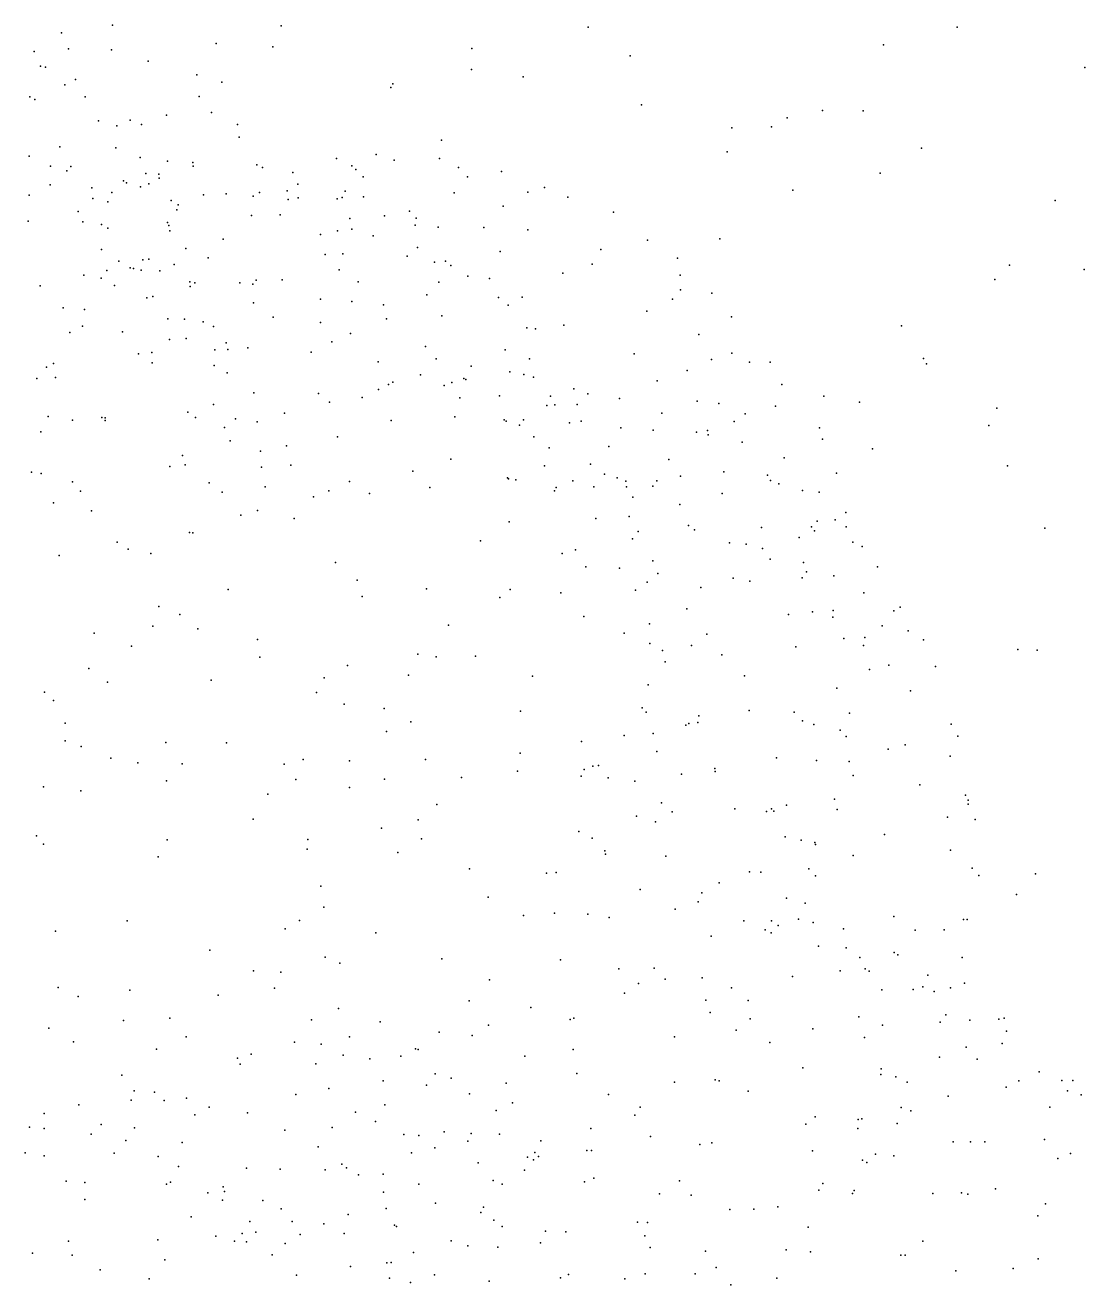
# Model space of a CAD drawing. Header units: metres. Extents: x -23.9 to 23.9, y -28.5 to 28.5.
# Drawn here: x 10.46 to 11.953, y 0.013 to 1.788 of the extents above; entities that cross this region are included whole.
import ezdxf

# ---------------------------------------------------------------- set-up
doc = ezdxf.new("R2010")
doc.units = ezdxf.units.M

msp = doc.modelspace()

# ---------------------------------------------------------------- linework, layer by layer
for p in [(10.5108, 1.7772, 9.7898), (10.5826, 1.7879, 3.0053), (10.8204, 1.7871, 18.7121), (11.2527, 1.7852, 9.3232), (11.7729, 1.7853, 8.5953), (10.7287, 1.7621, 22.3413), (10.8086, 1.7574, 9.0817), (11.6688, 1.7602, 9.3136), (10.4722, 1.7509, 23.2867), (10.5208, 1.7545, 21.8075), (10.5814, 1.753, 22.7253), (11.089, 1.7549, 10.4112), (11.3119, 1.7446, 6.0983), (10.4814, 1.73, 22.8319), (10.488, 1.7289, 17.3173), (10.6328, 1.7373, 21.9483), (11.0883, 1.7256, -8.5584), (11.9525, 1.7285, 10.4818), (10.5155, 1.7039, 23.209), (10.5304, 1.7113, 23.3856), (10.7016, 1.7179, -16.4377), (10.7365, 1.7077, 22.2767), (10.9775, 1.7053, -0.9024), (11.1614, 1.7153, -16.6131), (10.4661, 1.6869, 23.6524), (10.5441, 1.687, 22.7822), (10.7046, 1.6874, 16.911), (10.9749, 1.7001, 12.9708), (10.4731, 1.6833, 23.0847), (11.3281, 1.6759, -13.2324), (10.563, 1.653, 23.5166), (10.6076, 1.6539, 21.8784), (10.6588, 1.6613, 22.6272), (10.7223, 1.6648, 22.1147), (11.5333, 1.6575, 0.1438), (11.5829, 1.6676, 6.5887), (11.6401, 1.6672, -16.3953), (10.5888, 1.6459, 23.3601), (10.6235, 1.6481, 13.1899), (10.7585, 1.6478, 22.3735), (11.4552, 1.6432, -17.1455), (11.5109, 1.6445, 14.8645), (10.5082, 1.6165, 22.832), (10.5875, 1.6152, 23.2114), (10.7613, 1.6301, 17.9957), (11.046, 1.6257, 16.1071), (10.465, 1.6033, 21.3735), (10.6218, 1.6015, 21.5759), (10.8983, 1.6, 22.2582), (10.9541, 1.6059, 22.3286), (10.9794, 1.5975, 22.2149), (11.0433, 1.6, 22.3015), (11.4485, 1.6095, 4.1011), (11.7226, 1.6145, -1.3938), (10.4951, 1.5894, 21.5388), (10.5185, 1.5825, 21.4412), (10.5239, 1.589, 21.6888), (10.6603, 1.5965, 21.4305), (10.6958, 1.5946, 21.6303), (10.6962, 1.5893, 22.5466), (10.7859, 1.5911, 21.5079), (10.7938, 1.5874, 21.5967), (10.8365, 1.5804, 22.4609), (10.9197, 1.5899, 22.1561), (10.9253, 1.5846, 17.2926), (11.0703, 1.5875, 22.2182), (11.1307, 1.5819, 22.3367), (11.664, 1.5796, 3.7828), (10.4947, 1.5632, -4.1967), (10.5979, 1.5687, 22.696), (10.6022, 1.5659, 23.5715), (10.6297, 1.5788, 23.3194), (10.6339, 1.5644, 23.4541), (10.6478, 1.578, 21.7444), (10.6484, 1.5724, 21.8554), (10.8435, 1.5638, 21.6792), (10.936, 1.5741, 22.5001), (11.0827, 1.5742, 22.4654), (10.4654, 1.5482, 22.9257), (10.5535, 1.5586, 21.3261), (10.5819, 1.5524, 18.6404), (10.622, 1.5602, 4.5548), (10.7106, 1.5491, 22.054), (10.7429, 1.5501, 21.2968), (10.7808, 1.5472, 22.5788), (10.7899, 1.5521, 21.7665), (10.8289, 1.5544, 22.0766), (10.844, 1.5446, 21.3393), (10.9061, 1.5452, 21.4323), (10.9105, 1.5539, 22.0509), (10.9364, 1.546, 21.552), (11.0639, 1.5515, -2.7656), (11.1679, 1.5527, 22.4606), (11.1913, 1.5594, 22.2551), (11.2243, 1.5458, 22.3641), (11.5411, 1.5553, -8.4736), (10.555, 1.5439, 23.0339), (10.5759, 1.5391, 23.6765), (10.6653, 1.5409, -2.0973), (10.6733, 1.5276, 21.9656), (10.675, 1.5348, 14.9312), (10.8301, 1.5424, 10.1255), (10.8991, 1.5431, 22.5765), (11.1331, 1.5331, 22.0528), (11.9106, 1.5411, 6.5177), (10.4637, 1.5117, 21.2218), (10.5342, 1.5253, 22.789), (10.5407, 1.5107, 23.7483), (10.6602, 1.5099, 21.1905), (10.7783, 1.5199, 21.9947), (10.8188, 1.5208, 21.2479), (10.9172, 1.5154, 2.9612), (10.966, 1.5195, 21.6711), (11.0009, 1.5258, 0.2302), (11.0106, 1.5158, 21.9627), (11.2883, 1.5246, 22.3078), (10.5669, 1.5071, 21.2042), (10.576, 1.5017, -3.7458), (10.6621, 1.5055, 23.2311), (10.6633, 1.4984, 23.5149), (10.8755, 1.4928, 21.9015), (10.8994, 1.498, 22.6569), (10.9198, 1.5007, -17.2269), (10.9497, 1.4911, 21.7748), (11.009, 1.5063, 21.5261), (11.0413, 1.5033, 22.645), (11.1056, 1.503, -8.999), (11.1677, 1.4998, 22.601), (10.6859, 1.4734, 23.3332), (10.7385, 1.4863, 0.8706), (11.0121, 1.4746, 21.3647), (11.3362, 1.4848, 22.2484), (11.4383, 1.487, 10.4392), (10.567, 1.472, 8.9232), (10.5915, 1.4555, 12.8016), (10.6254, 1.4573, 23.0801), (10.6339, 1.4584, 23.6325), (10.7174, 1.4601, 21.1309), (10.8822, 1.4648, 21.1998), (10.9071, 1.4659, -14.4968), (10.9979, 1.4624, 16.8608), (11.0516, 1.4554, 21.7866), (11.1288, 1.4691, 22.6697), (11.2706, 1.472, 22.0409), (11.3785, 1.4598, 22.3242), (10.5746, 1.4422, -1.1788), (10.6073, 1.446, 20.2207), (10.6122, 1.4452, 21.1059), (10.6231, 1.4426, 22.7276), (10.6494, 1.4416, 20.0397), (10.6694, 1.4508, 20.1279), (10.9021, 1.4434, 22.7355), (11.0365, 1.454, 21.8707), (11.0592, 1.4492, 18.0341), (11.217, 1.4386, 21.9417), (11.2584, 1.4513, 22.6191), (11.8465, 1.4499, 6.0626), (11.9518, 1.4437, -16.7591), (10.4809, 1.4206, -20.2493), (10.5421, 1.4357, 20.0958), (10.5665, 1.4317, 20.3052), (10.5853, 1.4211, 19.9874), (10.6915, 1.4264, 20.3499), (10.6922, 1.4198, 23.2271), (10.6984, 1.4247, 23.4409), (10.762, 1.4247, -19.8609), (10.7802, 1.4231, 20.0106), (10.785, 1.4287, 20.2913), (10.8218, 1.429, 21.1134), (10.9287, 1.4263, 8.8691), (11.0422, 1.4259, 15.0396), (11.0834, 1.4343, 21.7044), (11.1138, 1.431, 21.5685), (11.3824, 1.4357, 22.1435), (11.8259, 1.4295, 15.5765), (10.6308, 1.4039, 22.8642), (10.6392, 1.4055, 20.4155), (11.0254, 1.408, 21.2324), (11.1263, 1.4044, 22.7615), (11.1599, 1.4046, 21.861), (11.3831, 1.4151, 22.5072), (11.4268, 1.4102, 22.4125), (10.5129, 1.3897, 20.4176), (10.5433, 1.3873, 23.8192), (10.7814, 1.3966, 20.4045), (10.8758, 1.4019, 20.0467), (10.9198, 1.3987, 20.1515), (10.9645, 1.3938, 21.1522), (11.1403, 1.3933, 21.4367), (11.3355, 1.3852, 21.968), (11.3716, 1.4017, 22.0463), (10.6608, 1.3744, 22.9887), (10.6839, 1.3735, 20.4917), (10.7103, 1.3701, 23.5037), (10.8089, 1.3763, 19.8891), (10.8758, 1.3689, 20.4051), (10.9687, 1.3743, 20.2331), (11.0468, 1.3783, 22.8034), (11.4549, 1.3771, 22.1562), (10.5227, 1.3548, 21.0266), (10.5405, 1.3637, -16.8509), (10.5965, 1.3558, 19.8292), (10.725, 1.3634, 22.8851), (10.9179, 1.3533, 21.0763), (11.1665, 1.3617, 21.7045), (11.1785, 1.3601, 21.5895), (11.2185, 1.3651, 22.7584), (11.4085, 1.3522, 22.5968), (11.6942, 1.3643, 8.6885), (10.663, 1.3452, 23.6553), (10.6866, 1.3464, 23.1238), (10.7428, 1.3403, 21.0096), (10.7453, 1.3312, 19.8001), (10.7732, 1.3335, 20.5315), (10.8915, 1.3418, 19.8849), (11.0235, 1.3351, 20.0948), (10.6192, 1.325, 23.7309), (10.6379, 1.3267, 20.5619), (10.727, 1.3307, 23.2234), (10.8623, 1.327, 22.8651), (10.9567, 1.3137, 20.4591), (11.0386, 1.3179, 20.2915), (11.1358, 1.3303, 22.8203), (11.1702, 1.318, 3.1667), (11.3178, 1.325, 4.4134), (11.4266, 1.3169, -14.435), (11.4551, 1.3256, 22.063), (11.725, 1.3182, 14.5149), (10.4894, 1.3059, 20.5553), (10.4994, 1.3113, 19.7873), (10.6386, 1.3124, 20.9799), (10.7258, 1.3084, 23.4293), (10.7442, 1.2981, 23.0854), (11.0881, 1.3074, 21.1642), (11.1425, 1.2996, 21.2307), (11.1623, 1.2956, 20.8117), (11.3921, 1.3016, 22.6676), (11.48, 1.3129, 22.5048), (11.5092, 1.3131, 22.3962), (11.7296, 1.3109, 10.0409), (10.476, 1.2901, 20.9954), (10.5025, 1.2913, 23.88), (10.9714, 1.2818, 20.5833), (10.9775, 1.2849, 17.633), (11.0167, 1.2955, 21.0705), (11.0498, 1.2801, 19.9558), (11.0605, 1.2844, 20.3992), (11.0774, 1.2901, 20.8756), (11.0806, 1.2889, 20.5872), (11.1758, 1.2919, 20.7269), (11.3502, 1.2868, -6.69), (11.5256, 1.2815, 22.1683), (10.7816, 1.2699, 19.72), (10.8727, 1.2692, 20.6611), (10.9344, 1.2632, 19.7925), (10.9575, 1.2748, 20.6675), (11.0722, 1.2628, 20.9945), (11.1277, 1.2659, 20.1497), (11.1996, 1.2651, 20.971), (11.2324, 1.2755, 21.6247), (11.2525, 1.2683, 21.7483), (11.297, 1.2618, 20.9076), (11.585, 1.2653, -3.6117), (10.6888, 1.2429, 20.9063), (10.7251, 1.2535, 20.7049), (10.8883, 1.2569, 20.828), (11.1947, 1.252, 20.5519), (11.2058, 1.2528, 21.1405), (11.2371, 1.2534, 22.8324), (11.4062, 1.258, 21.906), (11.4368, 1.2547, 3.7588), (11.5169, 1.2513, 22.0831), (11.635, 1.257, 15.3239), (11.8284, 1.2485, -12.4228), (10.4921, 1.2365, 20.6469), (10.5263, 1.2312, -9.253), (10.5677, 1.2353, 20.9364), (10.5723, 1.231, 23.8176), (10.5724, 1.2346, 19.6766), (10.6995, 1.2352, 23.5892), (10.756, 1.2332, -12.2759), (10.7863, 1.229, 20.8564), (10.825, 1.2414, 23.0703), (10.9754, 1.231, -4.3577), (11.0648, 1.2363, 19.8814), (11.1343, 1.2319, 20), (11.1372, 1.2298, 20.3633), (11.1616, 1.2317, 22.8788), (11.2266, 1.2277, 21.3164), (11.2428, 1.23, 21.0539), (11.3565, 1.2415, 20.6586), (11.4585, 1.2295, 22.6581), (11.4742, 1.2405, 21.9775), (10.4818, 1.2152, -0.296), (10.7402, 1.2209, 19.6631), (10.8994, 1.208, 23.0147), (11.156, 1.2243, 20.2816), (11.1763, 1.2081, 20.1068), (11.2986, 1.2206, 10.0049), (11.3445, 1.2172, 20.558), (11.4052, 1.2145, 22.7403), (11.4211, 1.217, 20.9042), (11.422, 1.2108, -4.9087), (11.5789, 1.2207, 14.8213), (11.8171, 1.2237, -5.6474), (10.7483, 1.2022, 23.3585), (10.8279, 1.1953, 23.1548), (11.1977, 1.1926, 20.1888), (11.2817, 1.1942, 20.4538), (11.4696, 1.2006, 20.7747), (11.5831, 1.2045, 22.3651), (11.6535, 1.1912, -1.9818), (10.6814, 1.1817, -2.9542), (10.7911, 1.1879, 23.2301), (11.0594, 1.1763, 19.803), (11.3664, 1.1762, 21.0792), (11.5288, 1.1785, 22.5875), (10.4687, 1.1583, 20.698), (10.4823, 1.1561, 16.2378), (10.6632, 1.1661, 19.6126), (10.6852, 1.1687, 20.8031), (10.7926, 1.1651, 3.3054), (10.834, 1.168, 16.4951), (11.0057, 1.1594, 19.7324), (11.1914, 1.167, -12.5407), (11.256, 1.1695, 21.1684), (11.2756, 1.1555, 3.4756), (11.4438, 1.1587, 21.8776), (11.5054, 1.1537, 20.9325), (11.6026, 1.1567, 22.2599), (11.8436, 1.1672, -1.0536), (10.5261, 1.1446, 19.6154), (10.7188, 1.1429, 23.5162), (10.7978, 1.1377, 19.6123), (10.9164, 1.145, 19.6644), (11.0298, 1.1367, 22.9571), (11.1393, 1.15, 22.9234), (11.1404, 1.1488, 19.8671), (11.1509, 1.1472, 16.9095), (11.2076, 1.1365, 20.0042), (11.2314, 1.146, 20.3011), (11.2608, 1.1377, 22.8807), (11.2936, 1.1503, 21.661), (11.3058, 1.1454, 21.5542), (11.3067, 1.1374, 21.3381), (11.3438, 1.1384, 21.1594), (11.3495, 1.1459, 21.7596), (11.3829, 1.1527, 20.4536), (11.5097, 1.1462, 20.6152), (11.5215, 1.1419, 21.976), (10.5374, 1.1314, 23.8437), (10.7371, 1.1299, 6.3494), (10.8659, 1.1233, 23.1881), (10.8875, 1.1318, 10.1915), (10.9445, 1.1281, 23.0268), (11.2054, 1.1317, 18.5395), (11.3157, 1.1229, 15.2821), (11.4418, 1.1282, 22.7461), (11.5546, 1.1321, 20.7119), (11.5782, 1.1299, 22.091), (10.4994, 1.115, 6.6263), (10.553, 1.1039, 20.798), (10.7871, 1.1043, 23.3178), (11.3818, 1.1124, 22.8072), (11.6157, 1.1015, 22.3979), (10.7636, 1.0975, 23.4038), (10.8385, 1.093, -1.0302), (11.1417, 1.0881, 19.8077), (11.2636, 1.0928, 20.1539), (11.3105, 1.0956, 18.0701), (11.3943, 1.0829, 21.1975), (11.5755, 1.0892, -11.9084), (11.6007, 1.091, 20.8435), (10.6913, 1.0731, 19.5535), (10.6957, 1.0727, 23.5578), (11.3234, 1.0746, 21.4676), (11.4025, 1.077, 21.7895), (11.4971, 1.0802, 21.9052), (11.5502, 1.0663, 20.4981), (11.5676, 1.0812, 22.5899), (11.5716, 1.0755, 21.0021), (11.6165, 1.0811, 20.7558), (11.8963, 1.0792, -14.4618), (10.5892, 1.0596, 19.5508), (10.6047, 1.0496, 23.7327), (11.1009, 1.0613, 22.9709), (11.2348, 1.0486, 19.9322), (11.3152, 1.0643, 20.2326), (11.4517, 1.0586, 9.7099), (11.4752, 1.0568, 20.4037), (11.4982, 1.0505, 21.1381), (11.6258, 1.0596, 22.1776), (11.639, 1.0533, 22.3169), (10.5073, 1.0409, 19.554), (10.6368, 1.0435, -7.5867), (10.8968, 1.0308, 19.5854), (11.2163, 1.0434, 16.3293), (11.344, 1.0333, 9.127), (11.5094, 1.0358, 22.6952), (11.5561, 1.0309, 21.9739), (11.2493, 1.0249, -0.0504), (11.2969, 1.0231, 22.8922), (11.351, 1.0152, 21.3145), (11.5605, 1.0179, 15.9725), (11.5989, 1.0121, 21.0527), (11.6602, 1.0249, 20.8046), (10.9273, 1.0059, 8.8704), (11.0248, 0.994, 23.0295), (11.3359, 1.0031, 21.6191), (11.4115, 0.9958, 20.2891), (11.4573, 1.009, 21.2205), (11.4804, 1.0044, 21.86), (11.5545, 1.0091, -4.4191), (10.7457, 0.9929, 19.5297), (10.9345, 0.983, 23.2041), (11.1284, 0.9817, -12.0346), (11.1427, 0.993, 19.7428), (11.2142, 0.9882, 19.84), (11.3194, 0.9917, 20.1763), (11.6413, 0.9882, 22.2414), (10.6477, 0.9688, 19.5119), (11.3918, 0.9654, 22.8345), (11.569, 0.9612, 21.1566), (11.598, 0.9632, 22.0476), (11.6833, 0.9629, 20.9357), (11.6923, 0.9681, 20.7019), (10.6396, 0.9413, -8.1352), (10.6775, 0.9577, 8.5995), (11.0562, 0.9424, -6.9544), (11.2466, 0.9546, 22.9286), (11.3391, 0.9445, 21.6873), (11.5349, 0.9576, 21.9283), (11.5977, 0.954, 20.4338), (11.6669, 0.9415, 20.5463), (10.5569, 0.9311, 19.5091), (10.703, 0.9374, -1.9419), (11.3034, 0.9314, 19.9967), (11.4201, 0.9298, 21.3097), (11.6131, 0.9238, 22.5253), (11.6424, 0.9252, 22.4142), (11.7038, 0.9346, 20.6248), (10.6094, 0.9131, 23.628), (10.7871, 0.9224, 19.5097), (11.3396, 0.9167, 20.1199), (11.3575, 0.9068, 21.3863), (11.3984, 0.9137, 21.7571), (11.5455, 0.9122, 21.2286), (11.6409, 0.914, 22.1637), (11.725, 0.9218, 20.848), (11.8583, 0.9085, 15.8266), (11.8855, 0.9074, -0.5645), (10.79, 0.8973, 23.426), (11.013, 0.9017, 23.0812), (11.0388, 0.8982, 19.616), (11.0939, 0.8988, 22.9958), (11.3612, 0.8908, 21.4722), (11.441, 0.901, 20.2467), (10.5493, 0.8816, 23.698), (10.9135, 0.8856, 23.2851), (10.9997, 0.8723, 4.6668), (11.1743, 0.8707, 6.6514), (11.4731, 0.871, 22.7622), (11.649, 0.8801, 22.2696), (11.6763, 0.886, -3.347), (11.7422, 0.8844, 20.7273), (10.5757, 0.8624, -17.0284), (10.7214, 0.8649, 23.4788), (10.8809, 0.8686, 19.5295), (11.3373, 0.8586, 21.6731), (11.6031, 0.8536, 21.1935), (10.4869, 0.8481, 14.5258), (10.4995, 0.8365, 7.0221), (10.8702, 0.8476, 23.3549), (11.7069, 0.8502, 21.0259), (10.909, 0.8315, 0.8824), (10.9655, 0.8253, 23.2215), (11.1573, 0.8214, 22.9578), (11.3288, 0.8259, 20.024), (11.3345, 0.8202, 4.3992), (11.4795, 0.8223, 21.8586), (11.5432, 0.8199, 21.9502), (11.6208, 0.8185, 20.3676), (10.5161, 0.8045, 23.662), (11.0027, 0.8065, 23.1319), (11.3906, 0.8015, 21.7644), (11.3948, 0.804, -1.3238), (11.4074, 0.8056, 21.3777), (11.4085, 0.8147, 22.8159), (11.5549, 0.8076, 21.2698), (11.5705, 0.8024, 22.6096), (11.764, 0.8031, 20.8909), (10.9688, 0.7926, 10.0333), (11.3034, 0.7872, 19.9368), (11.3443, 0.79, 21.5281), (11.6078, 0.7945, 22.0985), (11.6161, 0.7855, 22.4784), (11.7736, 0.7861, 20.6988), (10.5157, 0.7798, -12.0186), (10.5386, 0.7715, 19.2344), (10.6578, 0.7774, 23.533), (10.7432, 0.7766, 23.4763), (11.2434, 0.7788, 19.81), (11.3496, 0.7646, -6.3452), (11.6753, 0.7677, 20.4153), (11.6996, 0.7739, 21.1049), (10.5804, 0.7553, 23.5849), (10.6185, 0.7484, 8.2383), (10.6807, 0.7471, -4.0577), (10.8247, 0.7467, 19.4989), (10.8513, 0.7535, -1.4295), (10.9163, 0.7516, 23.305), (11.0236, 0.7533, 19.5866), (11.157, 0.7621, 19.692), (11.5179, 0.7556, 22.6735), (11.5744, 0.7517, 20.2825), (11.6205, 0.7506, 21.2277), (11.7627, 0.7581, 20.9645), (11.0744, 0.7278, 22.9994), (11.1534, 0.7371, 22.9432), (11.2427, 0.7298, 18.5064), (11.2472, 0.7393, 6.2571), (11.2594, 0.7439, 22.9037), (11.2673, 0.7447, 3.457), (11.3843, 0.7328, 21.4263), (11.4314, 0.7408, 20.1794), (11.4317, 0.7363, 22.7763), (11.626, 0.7307, 22.2784), (10.4855, 0.7148, 23.6233), (10.6585, 0.7231, 19.479), (10.8408, 0.7251, 23.3955), (10.9167, 0.7139, 19.535), (10.9657, 0.7255, 23.2271), (11.2808, 0.7274, 19.8754), (11.3184, 0.7229, 21.6068), (11.7201, 0.7178, 20.4667), (10.5382, 0.7092, 19.4935), (10.8014, 0.7046, 5.8416), (11.5998, 0.6976, 22.1542), (11.7842, 0.7032, 20.9012), (11.788, 0.6959, 20.6828), (11.0396, 0.6899, 16.9217), (11.3561, 0.6921, 22.8161), (11.371, 0.6796, 20.0995), (11.4596, 0.684, 21.8899), (11.504, 0.6802, 21.3373), (11.5111, 0.6837, 20.2267), (11.5144, 0.6804, 22.6346), (11.5322, 0.6892, 21.9888), (11.6036, 0.6827, 22.3734), (11.7882, 0.6903, 11.538), (10.7808, 0.6691, 19.499), (11.0133, 0.6683, 23.0813), (11.3209, 0.6736, 20.0069), (11.3475, 0.6657, 21.4711), (11.759, 0.6723, 20.5549), (11.7981, 0.6686, -6.0239), (10.4755, 0.6456, 19.5147), (10.6596, 0.6399, -0.2294), (10.8577, 0.6408, 23.3656), (10.9618, 0.6565, 17.4472), (11.0178, 0.6415, 8.4394), (11.2397, 0.6517, 22.874), (11.2582, 0.6427, 17.9938), (11.5305, 0.6443, -11.7192), (11.5529, 0.6397, 22.5199), (11.6705, 0.6476, 20.3808), (10.4855, 0.6342, 23.5874), (10.8568, 0.6272, 19.5241), (10.9848, 0.6225, 19.5785), (11.2764, 0.6246, 19.898), (11.572, 0.6366, 21.2954), (11.5729, 0.6334, 0.4481), (11.7633, 0.6258, 21.0066), (10.6471, 0.6161, 23.5216), (11.277, 0.62, 21.6343), (11.3623, 0.617, 21.8107), (11.626, 0.6182, 20.3145), (11.0856, 0.5994, 19.6549), (11.1941, 0.5933, -8.4475), (11.2076, 0.5943, 19.7953), (11.4801, 0.5952, -3.004), (11.496, 0.5946, 22.6029), (11.5637, 0.5991, 22.1721), (11.5731, 0.5895, 22.3147), (11.7938, 0.6003, 20.6562), (11.803, 0.5898, 20.7487), (11.883, 0.5921, 0.0348), (10.876, 0.5749, 23.3128), (11.3259, 0.5703, 22.7734), (11.4375, 0.5796, 21.8566), (11.1119, 0.5592, 22.8741), (11.4076, 0.5526, 21.7158), (11.4128, 0.5653, 21.4846), (11.5322, 0.5578, 22.4496), (11.5583, 0.5509, 20.2572), (11.8562, 0.563, 15.114), (10.8804, 0.5451, 9.647), (11.1618, 0.5337, -4.0422), (11.2053, 0.5369, 22.8198), (11.2525, 0.5355, 19.9138), (11.3755, 0.5425, 20.1186), (10.6031, 0.5259, 23.5051), (10.8463, 0.5267, 4.472), (11.2825, 0.5305, -17.3857), (11.4719, 0.526, 21.5896), (11.5112, 0.5262, 21.8039), (11.5205, 0.5195, 22.3471), (11.5489, 0.5282, 22.0873), (11.5697, 0.5238, 21.6684), (11.6127, 0.5149, 21.2656), (11.6835, 0.5322, 20.4073), (11.7817, 0.5281, -3.652), (11.7867, 0.5277, 20.8929), (10.5022, 0.5114, 5.7977), (10.8259, 0.5146, 23.346), (10.9534, 0.5091, 23.1275), (11.4261, 0.5046, 22.6097), (11.5023, 0.5132, 22.1623), (11.5105, 0.5091, 21.4049), (11.7134, 0.513, 21.1041), (11.7543, 0.5135, 20.5523), (10.7196, 0.4849, 23.4209), (11.5774, 0.4901, 21.4949), (11.6163, 0.4881, 21.857), (11.6841, 0.4815, 21.7355), (10.8822, 0.4746, 19.5863), (10.9029, 0.4664, 23.2083), (11.0465, 0.4726, 19.6816), (11.2136, 0.4711, 22.7679), (11.6356, 0.4743, 20.351), (11.6893, 0.4781, 21.6368), (11.7796, 0.4745, 20.6569), (10.7814, 0.4555, -7.6527), (10.8199, 0.4539, 17.0677), (11.2962, 0.4582, 22.6966), (11.3456, 0.4591, 6.5242), (11.4135, 0.4456, 22.5328), (11.5406, 0.4474, 22.0342), (11.608, 0.4558, 21.9558), (11.6429, 0.4582, 11.1167), (11.6487, 0.4551, 21.1841), (11.7312, 0.4496, 21.5517), (10.5062, 0.4322, 19.5802), (10.6072, 0.4282, 23.4552), (10.8108, 0.4312, 23.3063), (11.1136, 0.443, 19.7605), (11.3237, 0.4377, 3.2904), (11.3614, 0.4436, 22.612), (11.4548, 0.4314, 22.3229), (11.6666, 0.4288, 20.4153), (11.7108, 0.4291, 21.9184), (11.7244, 0.4328, 21.047), (11.7404, 0.4266, 20.5625), (11.7634, 0.4315, 21.8038), (11.783, 0.4381, 20.7977), (10.5344, 0.4194, 0.616), (10.7314, 0.4211, 19.5772), (11.0849, 0.4135, 22.7769), (11.304, 0.4241, 20.0948), (11.4185, 0.4143, 22.4535), (11.478, 0.4136, 22.1816), (10.9009, 0.4027, 23.111), (11.1718, 0.4039, -13.7087), (11.4245, 0.3969, 4.0286), (11.6339, 0.3907, 21.2445), (11.7566, 0.3935, 20.6687), (10.493, 0.375, 23.4618), (10.5979, 0.3857, 16.2036), (10.6634, 0.389, 23.4002), (10.8631, 0.3863, 19.6351), (10.9597, 0.3835, 22.749), (11.1124, 0.3792, 19.8228), (11.2273, 0.3869, 20.0375), (11.2328, 0.3889, 22.6527), (11.4812, 0.3878, 20.2453), (11.5694, 0.3738, 22.1127), (11.6677, 0.3789, 21.3366), (11.7488, 0.3834, 20.925), (11.7906, 0.3859, 21.4902), (11.8314, 0.3877, 21.6071), (11.8389, 0.3891, 21.7329), (10.5278, 0.3556, 22.3232), (10.6862, 0.3625, -15.0391), (10.8391, 0.355, -0.613), (10.9164, 0.3628, 22.9021), (11.0429, 0.3692, 22.7103), (11.0892, 0.3643, 19.4437), (11.3742, 0.3626, 22.3151), (11.4612, 0.3722, 22.2615), (11.6421, 0.3617, 21.1623), (11.8421, 0.3704, 21.845), (10.6445, 0.345, 19.621), (10.7779, 0.3381, 23.247), (10.8766, 0.3521, -12.2341), (11.0093, 0.3458, 15.2112), (11.0131, 0.3447, 19.758), (11.2316, 0.3448, 22.5808), (11.5087, 0.3545, 15.6902), (11.7853, 0.3479, 21.9924), (11.8361, 0.3532, 16.0733), (10.7587, 0.3327, 19.6429), (10.7627, 0.3242, 19.6122), (10.869, 0.3247, 23.0429), (10.9075, 0.3369, 19.6904), (10.9453, 0.3317, 17.9623), (10.989, 0.3354, -12.958), (11.1634, 0.3355, 19.9825), (11.7477, 0.334, 20.7871), (11.8009, 0.3313, 7.0563), (10.5959, 0.3086, 22.1178), (11.037, 0.3103, 9.1938), (11.0597, 0.3045, 19.8448), (11.2369, 0.3111, 22.4931), (11.4316, 0.3019, 20.2471), (11.5551, 0.319, 20.3317), (11.665, 0.3093, 20.4887), (11.6656, 0.3176, 22.133), (11.6861, 0.3061, 21.015), (11.8883, 0.3133, 21.8905), (10.6132, 0.2864, 22.3938), (10.6419, 0.2845, 22.4839), (10.8875, 0.2899, 22.8512), (10.964, 0.3006, 8.2345), (11.0252, 0.2946, 18.3894), (11.1372, 0.2975, 22.559), (11.3743, 0.2988, 22.2492), (11.4375, 0.3005, 7.2378), (11.478, 0.286, 22.2194), (11.702, 0.2985, 20.5941), (11.8419, 0.2917, 21.3754), (11.8595, 0.3004, 21.9739), (11.92, 0.3012, 21.5417), (11.928, 0.2865, 3.7886), (11.9356, 0.3009, 21.646), (10.5353, 0.2668, 19.703), (10.6087, 0.2734, 23.3207), (10.6554, 0.2728, 2.54), (10.687, 0.276, 15.1016), (10.841, 0.2812, 22.553), (10.9664, 0.2668, 22.696), (11.0858, 0.2825, 19.925), (11.1461, 0.2694, 20.0614), (11.2815, 0.2815, 22.4195), (11.76, 0.2792, 22.1043), (11.9476, 0.281, 21.7523), (10.4865, 0.2547, 23.3622), (10.6984, 0.2527, 19.7056), (10.7186, 0.2637, 22.2479), (10.7726, 0.2554, 22.4128), (10.9251, 0.2566, 22.7697), (11.123, 0.2586, 22.4753), (11.3187, 0.2524, 0.6078), (11.326, 0.2633, 22.3437), (11.5728, 0.25, -6.4844), (11.6938, 0.263, 20.9098), (11.7074, 0.2583, 20.7935), (11.9031, 0.2637, 21.4411), (10.4658, 0.2354, 3.1319), (10.4864, 0.2335, 19.7628), (10.5665, 0.239, 22.1992), (10.6138, 0.2342, 22.5547), (10.8255, 0.2311, 22.2647), (10.8922, 0.2346, 22.4439), (10.9531, 0.2434, 22.923), (11.2566, 0.2336, -7.704), (11.5593, 0.2397, -14.3966), (11.6328, 0.2333, 21.0252), (11.6331, 0.2463, 6.5232), (11.6384, 0.2472, 21.1105), (11.6881, 0.2403, 22.1873), (10.5524, 0.2256, 22.1111), (10.6016, 0.2167, 23.247), (10.6807, 0.2137, 23.1679), (10.993, 0.2249, 22.3557), (11.0142, 0.2236, 22.9947), (11.0501, 0.2289, 22.9126), (11.0832, 0.2155, 22.2961), (11.0881, 0.2266, 20.1336), (11.128, 0.2253, 22.3721), (11.1863, 0.216, 16.1055), (11.3407, 0.2223, 18.9223), (11.4269, 0.2134, 22.2775), (11.7672, 0.2148, 21.2271), (11.7914, 0.2147, 11.5376), (11.8117, 0.2146, -3.1572), (11.8956, 0.2181, 22.0218), (10.4596, 0.1993, 22.5323), (10.585, 0.1985, -0.1119), (10.8722, 0.2077, 23.1471), (11.0041, 0.1993, 22.5865), (11.0367, 0.206, 20.029), (11.1778, 0.1998, 8.8427), (11.2509, 0.2022, 20.2418), (11.2577, 0.2024, 22.3428), (11.4102, 0.2109, 20.3001), (11.5688, 0.202, 20.4564), (11.6576, 0.1972, 20.7157), (11.9323, 0.1982, -17.3504), (10.4864, 0.1947, 23.2764), (10.647, 0.1939, 22.6523), (10.6757, 0.1797, 19.8019), (10.7714, 0.1777, 19.8247), (10.9058, 0.183, 22.5376), (10.9121, 0.178, 19.9116), (11.0978, 0.1852, 20.2132), (11.1673, 0.1929, 22.9984), (11.1756, 0.1893, 22.7876), (11.183, 0.1942, 22.3031), (11.6391, 0.1887, 20.63), (11.6452, 0.1853, 20.8706), (11.6835, 0.1947, 21.1634), (11.9144, 0.1911, 21.3622), (10.8188, 0.1761, 4.4099), (10.8823, 0.1752, 22.1202), (10.9291, 0.1683, 23.2056), (10.964, 0.169, 19.988), (11.119, 0.1602, 23.1813), (11.163, 0.1746, 23.0968), (11.2609, 0.1635, 22.8542), (10.5173, 0.159, 22.6079), (10.5435, 0.1573, 23.1826), (10.6588, 0.155, 22.7537), (10.6643, 0.1578, 23.0697), (10.7171, 0.1426, 22.6786), (10.7385, 0.1514, 23.1423), (10.7403, 0.1447, 22.1159), (10.9643, 0.1435, 20.1241), (11.0143, 0.1548, 22.1679), (11.1316, 0.1551, 22.637), (11.2476, 0.1582, 23.0489), (11.3815, 0.1596, -6.9434), (11.5777, 0.1466, 21.0868), (11.5836, 0.156, 20.5548), (11.6274, 0.1461, 20.7929), (11.7789, 0.1426, 22.1997), (11.8266, 0.1484, -7.2309), (10.5435, 0.1334, 19.9103), (10.7376, 0.1325, 19.9025), (10.7946, 0.132, 23.233), (11.0375, 0.128, 20.23), (11.3533, 0.1416, 20.3311), (11.3979, 0.1394, 22.3253), (11.6254, 0.1419, -0.6396), (11.7384, 0.1418, -11.8857), (11.7878, 0.1407, 21.1915), (11.8969, 0.1273, 0.1339), (10.6934, 0.109, 23.2008), (10.8202, 0.1202, 19.9728), (10.9145, 0.1122, 20.2116), (10.9683, 0.1205, -3.1656), (11.1017, 0.1153, 15.5562), (11.1052, 0.1225, 20.2811), (11.4522, 0.1195, -4.302), (11.4863, 0.1196, 20.4683), (11.5202, 0.123, 22.3161), (11.8862, 0.1102, 21.2595), (10.776, 0.1023, 22.5564), (10.8358, 0.1022, 20.0809), (10.8803, 0.0989, 20.2984), (10.9799, 0.0971, 22.5023), (10.9828, 0.0954, 23.3204), (11.1197, 0.1041, 22.5441), (11.1315, 0.0953, 7.2747), (11.3222, 0.1016, 22.7373), (11.3365, 0.1012, 23.0559), (11.5628, 0.0946, 20.6905), (10.5208, 0.0748, -12.6432), (10.6464, 0.0767, 22.6003), (10.7282, 0.0819, 20.0937), (10.7546, 0.0745, 23.2918), (10.7654, 0.0857, 20.2792), (10.7713, 0.0737, 5.9124), (10.7846, 0.0876, 9.3433), (10.8259, 0.0715, 20.3598), (10.8471, 0.084, 23.3177), (10.9088, 0.0854, 22.1361), (11.0597, 0.075, 20.3497), (11.1858, 0.0723, 22.2999), (11.1927, 0.0886, 23.2563), (11.2211, 0.0878, 22.5802), (11.3327, 0.082, 22.3601), (11.7241, 0.0746, 21.118), (10.4697, 0.0576, 20.1022), (10.5256, 0.055, 22.6091), (10.8074, 0.0554, 22.125), (11.0068, 0.0589, -3.7457), (11.0831, 0.0681, 22.2523), (11.1257, 0.0664, 23.3272), (11.34, 0.0659, 23.1403), (11.4181, 0.0606, 20.4853), (11.5319, 0.0624, 20.7628), (11.5661, 0.0598, 20.9716), (11.6933, 0.0548, 22.2887), (11.6995, 0.0549, -12.7913), (10.6565, 0.0483, 20.1972), (10.9178, 0.0392, -17.4556), (10.9693, 0.0441, 20.4128), (10.9754, 0.0446, 22.1881), (11.433, 0.0375, 22.8233), (11.8517, 0.0362, 21.1921), (11.8866, 0.0499, 22.158), (10.5654, 0.0345, 23.1836), (10.6343, 0.0214, 22.1968), (10.8419, 0.027, 0.3937), (10.9728, 0.0224, 22.4119), (11.0363, 0.0273, 23.3948), (11.1133, 0.0181, 20.4203), (11.2138, 0.0228, 23.3348), (11.225, 0.0278, -16.2374), (11.3043, 0.0214, 22.5544), (11.3329, 0.0288, 23.2279), (11.4036, 0.0288, 22.702), (11.5185, 0.0227, 22.3519), (11.7706, 0.0327, 7.4905), (11.0023, 0.0166, 19.5326), (11.4538, 0.0132, 20.7262)]:
    msp.add_point(p)

doc.saveas('drawing.dxf')
